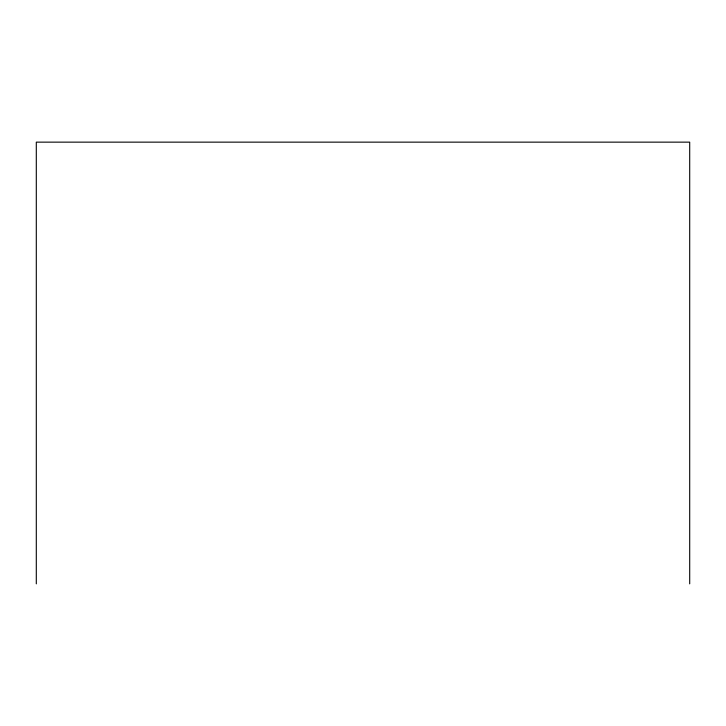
<?xml version="1.0" encoding="UTF-8"?>
<svg xmlns="http://www.w3.org/2000/svg" width="726" height="726" viewBox="0 0 726 726"><rect width="100%" height="100%" fill="white"/><g stroke="black" fill="none" stroke-linecap="round" stroke-linejoin="round"><path stroke-width="1.09" d="M689.7 583.858L689.7 142.142L36.3 142.142L36.3 583.858"/></g></svg>
